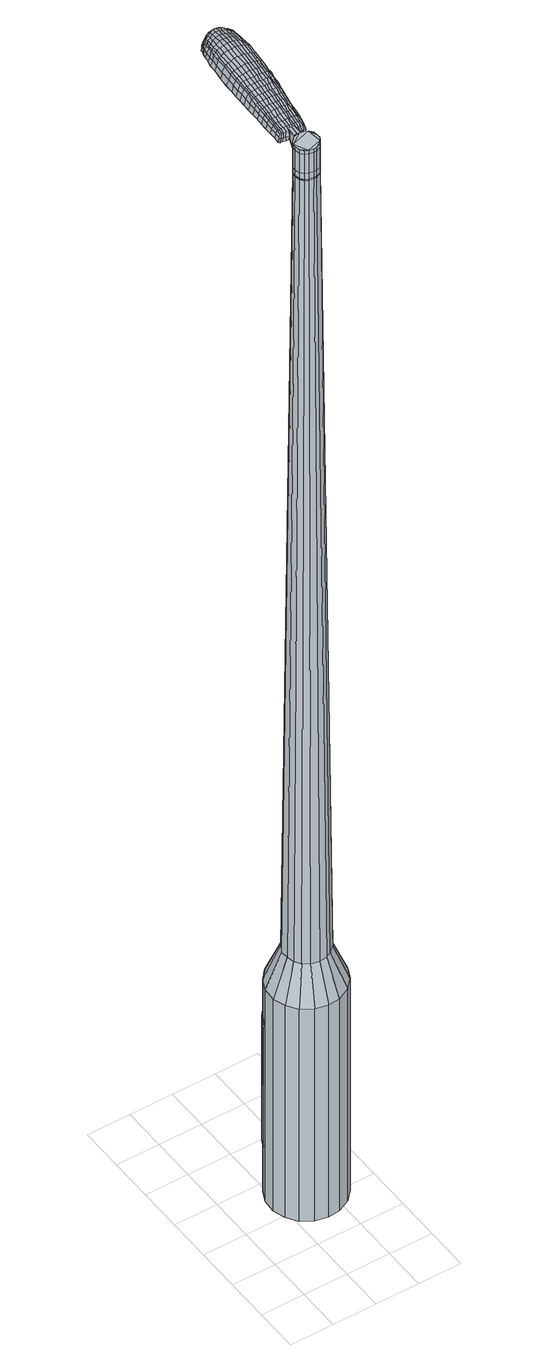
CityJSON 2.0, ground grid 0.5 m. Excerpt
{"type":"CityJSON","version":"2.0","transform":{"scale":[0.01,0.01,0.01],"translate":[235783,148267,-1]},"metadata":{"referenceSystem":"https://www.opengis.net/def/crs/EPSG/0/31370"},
"CityObjects":{
"object1":{"type":"GenericCityObject","attributes":{"cluster":170,"mean_distance_to_centroid":0.0995,"new_centroid_x":235783.84,"new_centroid_y":148268.15,"mean_distance_to_camera":7.61,"H1":16.28,"H2":16.52,"Z_final":110.72,"cluster2":-1,"proj_x":235789.2,"proj_y":148267.86,"id_line":23143,"bearing_l":176.3,"distance":5.37,"orientation":"right","G_obj":86.3},"geometry":[{"type":"MultiSurface","lod":"2","boundaries":[[[0,1,2,3]],[[1,4,5,2]],[[4,6,7,5]],[[6,8,9,7]],[[8,10,11,9]],[[10,12,13,11]],[[12,14,15,13]],[[14,16,17,15]],[[16,18,19,17]],[[18,20,21,19]],[[20,22,23,21]],[[22,24,25,23]],[[24,26,27,25]],[[26,28,29,27]],[[28,30,31,29]],[[30,32,33,31]],[[32,34,35,33]],[[34,0,3,35]],[[36,37,38,39]],[[38,40,41,42]],[[41,43,42]],[[42,44,45,46]],[[45,47,46]],[[46,48,49,50]],[[49,51,50]],[[42,46,50,38]],[[50,52,39,38]],[[53,36,39]],[[2,5,7,35]],[[7,9,11,15]],[[11,13,15]],[[15,17,19,23]],[[19,21,23]],[[23,25,27,31]],[[27,29,31]],[[15,23,31,7]],[[31,33,35,7]],[[3,2,35]],[[1,0,54,55]],[[0,34,56,54]],[[34,32,57,56]],[[32,30,58,57]],[[30,28,59,58]],[[28,26,60,59]],[[26,24,61,60]],[[24,22,62,61]],[[22,20,63,62]],[[20,18,64,63]],[[18,16,65,64]],[[16,14,66,65]],[[14,12,67,66]],[[12,10,68,67]],[[10,8,69,68]],[[8,6,70,69]],[[6,4,71,70]],[[4,1,55,71]],[[55,54,72,73]],[[54,56,74,72]],[[56,57,75,74]],[[57,58,76,75]],[[58,59,77,76]],[[59,60,78,77]],[[60,61,79,78]],[[61,62,80,79]],[[62,63,81,80]],[[63,64,82,81]],[[64,65,83,82]],[[65,66,84,83]],[[66,67,85,84]],[[67,68,86,85]],[[68,69,87,86]],[[69,70,88,87]],[[70,71,89,88]],[[71,55,73,89]],[[72,90,91,73]],[[92,93,90,72]],[[94,95,93,92]],[[96,97,95,94]],[[98,99,97,96]],[[100,101,99,98]],[[102,103,101,100]],[[104,105,103,102]],[[81,106,105,104]],[[82,107,106,81]],[[108,109,107,82]],[[110,111,109,108]],[[112,113,111,110]],[[114,115,113,112]],[[116,117,115,114]],[[118,119,117,116]],[[120,121,119,118]],[[73,91,121,120]],[[122,123,124,125]],[[126,122,125,127]],[[128,126,127,129]],[[130,128,129,131]],[[132,130,131,133]],[[134,132,133,135]],[[136,134,135,137]],[[138,136,137,139]],[[140,138,139,141]],[[142,140,141,143]],[[144,142,143,145]],[[146,144,145,147]],[[148,146,147,149]],[[150,148,149,151]],[[152,150,151,153]],[[154,152,153,155]],[[74,92,72]],[[74,75,94,92]],[[75,76,96,94]],[[76,77,98,96]],[[77,78,100,98]],[[78,79,102,100]],[[79,80,104,102]],[[80,81,104]],[[83,108,82]],[[83,84,110,108]],[[84,85,112,110]],[[85,86,114,112]],[[86,87,116,114]],[[87,88,118,116]],[[88,89,120,118]],[[89,73,120]],[[156,121,91]],[[156,157,119,121]],[[157,158,117,119]],[[158,159,115,117]],[[159,160,113,115]],[[160,161,111,113]],[[161,162,109,111]],[[162,107,109]],[[163,105,106]],[[163,164,103,105]],[[164,165,101,103]],[[165,166,99,101]],[[166,167,97,99]],[[167,168,95,97]],[[168,169,93,95]],[[169,90,93]],[[39,52,154,170]],[[91,90,171,155]],[[53,39,170,123]],[[90,169,124,171]],[[36,53,123,122]],[[169,168,125,124]],[[37,36,122,126]],[[168,167,127,125]],[[38,37,126,128]],[[167,166,129,127]],[[40,38,128,130]],[[166,165,131,129]],[[41,40,130,132]],[[165,164,133,131]],[[43,41,132,134]],[[164,163,135,133]],[[42,43,134,136]],[[163,106,137,135]],[[44,42,136,138]],[[106,107,139,137]],[[45,44,138,140]],[[107,162,141,139]],[[47,45,140,142]],[[162,161,143,141]],[[46,47,142,144]],[[161,160,145,143]],[[48,46,144,146]],[[160,159,147,145]],[[49,48,146,148]],[[159,158,149,147]],[[51,49,148,150]],[[158,157,151,149]],[[50,51,150,152]],[[157,156,153,151]],[[52,50,152,154]],[[156,91,155,153]],[[154,155,172,173]],[[155,171,174,172]],[[171,124,175,174]],[[124,123,176,175]],[[123,170,177,176]],[[170,154,173,177]],[[178,179,180,181]],[[182,178,181,183]],[[178,182,184,185]],[[179,178,185,186]],[[187,188,189,190]],[[191,187,190,192]],[[187,191,193,194]],[[188,187,194,195]],[[196,197,198,199]],[[200,196,199,201]],[[196,200,202,203]],[[197,196,203,204]],[[205,206,207,208]],[[209,205,208,210]],[[205,209,211,212]],[[206,205,212,213]],[[214,215,216,217]],[[218,214,217,219]],[[214,218,220,221]],[[215,214,221,222]],[[223,224,225,226]],[[227,223,226,228]],[[223,227,229,230]],[[224,223,230,231]],[[232,233,234,235]],[[224,232,235,225]],[[232,224,231,236]],[[233,232,236,237]],[[238,239,240,241]],[[233,238,241,234]],[[238,233,237,242]],[[239,238,242,243]],[[244,182,183,245]],[[239,244,245,240]],[[244,239,243,246]],[[182,244,246,184]],[[247,248,249,250]],[[251,247,250,252]],[[247,251,253,254]],[[248,247,254,255]],[[256,257,258,259]],[[248,256,259,249]],[[256,248,255,260]],[[257,256,260,261]],[[262,263,264,265]],[[257,262,265,258]],[[262,257,261,266]],[[263,262,266,267]],[[268,269,270,271]],[[263,268,271,264]],[[268,263,267,272]],[[269,268,272,273]],[[274,179,186,275]],[[269,274,275,270]],[[274,269,273,276]],[[179,274,276,180]],[[277,278,279,280]],[[281,277,280,282]],[[277,281,283,284]],[[278,277,284,285]],[[286,287,288,289]],[[278,286,289,279]],[[286,278,285,290]],[[287,286,290,291]],[[292,293,294,295]],[[287,292,295,288]],[[292,287,291,296]],[[293,292,296,297]],[[298,191,192,299]],[[293,298,299,294]],[[298,293,297,300]],[[191,298,300,193]],[[301,302,303,304]],[[305,301,304,306]],[[301,305,307,308]],[[302,301,308,309]],[[310,311,312,313]],[[302,310,313,303]],[[310,302,309,314]],[[311,310,314,315]],[[316,317,318,319]],[[311,316,319,312]],[[316,311,315,320]],[[317,316,320,321]],[[322,323,324,325]],[[317,322,325,318]],[[322,317,321,326]],[[323,322,326,327]],[[328,188,195,329]],[[323,328,329,324]],[[328,323,327,330]],[[188,328,330,189]],[[331,217,216,332]],[[333,331,332,334]],[[331,333,335,336]],[[217,331,336,219]],[[337,333,334,338]],[[339,337,338,340]],[[337,339,341,342]],[[333,337,342,335]],[[343,339,340,344]],[[345,343,344,346]],[[343,345,347,348]],[[339,343,348,341]],[[349,345,346,350]],[[351,349,350,352]],[[349,351,353,354]],[[345,349,354,347]],[[355,351,352,356]],[[206,355,356,207]],[[355,206,213,357]],[[351,355,357,353]],[[358,359,204,203]],[[360,358,203,202]],[[358,360,361,362]],[[359,358,362,363]],[[364,365,363,362]],[[366,364,362,361]],[[364,366,367,368]],[[365,364,368,369]],[[370,371,369,368]],[[372,370,368,367]],[[370,372,373,374]],[[371,370,374,375]],[[376,377,375,374]],[[378,376,374,373]],[[376,378,211,209]],[[377,376,209,210]],[[379,380,381,382]],[[281,379,382,283]],[[379,281,282,383]],[[380,379,383,384]],[[385,200,201,386]],[[380,385,386,381]],[[385,380,384,387]],[[200,385,387,202]],[[388,389,390,391]],[[227,388,391,229]],[[388,227,228,392]],[[389,388,392,393]],[[394,395,396,397]],[[389,394,397,390]],[[394,389,393,398]],[[395,394,398,399]],[[400,197,204,401]],[[395,400,401,396]],[[400,395,399,402]],[[197,400,402,198]],[[403,404,405,406]],[[185,403,406,186]],[[403,185,184,407]],[[404,403,407,408]],[[409,410,411,412]],[[404,409,412,405]],[[409,404,408,413]],[[410,409,413,414]],[[415,208,207,416]],[[410,415,416,411]],[[415,410,414,417]],[[208,415,417,210]],[[418,419,420,421]],[[190,418,421,192]],[[418,190,189,422]],[[419,418,422,423]],[[424,212,211,425]],[[419,424,425,420]],[[424,419,423,426]],[[212,424,426,213]],[[427,428,429,430]],[[305,427,430,307]],[[427,305,306,431]],[[428,427,431,432]],[[433,218,219,434]],[[428,433,434,429]],[[433,428,432,435]],[[218,433,435,220]],[[436,437,438,439]],[[251,436,439,253]],[[436,251,252,440]],[[437,436,440,441]],[[442,443,444,445]],[[437,442,445,438]],[[442,437,441,446]],[[443,442,446,447]],[[448,215,222,449]],[[443,448,449,444]],[[448,443,447,450]],[[215,448,450,216]],[[451,452,441,440]],[[250,451,440,252]],[[451,250,249,453]],[[452,451,453,454]],[[455,456,447,446]],[[452,455,446,441]],[[455,452,454,457]],[[456,455,457,458]],[[459,332,216,450]],[[456,459,450,447]],[[459,456,458,460]],[[332,459,460,334]],[[461,462,463,464]],[[308,461,464,309]],[[461,308,307,430]],[[462,461,430,429]],[[465,336,335,466]],[[462,465,466,463]],[[465,462,429,434]],[[336,465,434,219]],[[467,468,454,453]],[[259,467,453,249]],[[467,259,258,469]],[[468,467,469,470]],[[471,472,458,457]],[[468,471,457,454]],[[471,468,470,473]],[[472,471,473,474]],[[475,338,334,460]],[[472,475,460,458]],[[475,472,474,476]],[[338,475,476,340]],[[477,478,479,480]],[[314,477,480,315]],[[477,314,309,464]],[[478,477,464,463]],[[481,342,341,482]],[[478,481,482,479]],[[481,478,463,466]],[[342,481,466,335]],[[483,484,470,469]],[[265,483,469,258]],[[483,265,264,485]],[[484,483,485,486]],[[487,488,474,473]],[[484,487,473,470]],[[487,484,486,489]],[[488,487,489,490]],[[491,344,340,476]],[[488,491,476,474]],[[491,488,490,492]],[[344,491,492,346]],[[493,494,495,496]],[[320,493,496,321]],[[493,320,315,480]],[[494,493,480,479]],[[497,348,347,498]],[[494,497,498,495]],[[497,494,479,482]],[[348,497,482,341]],[[499,500,486,485]],[[271,499,485,264]],[[499,271,270,501]],[[500,499,501,502]],[[503,504,490,489]],[[500,503,489,486]],[[503,500,502,505]],[[504,503,505,506]],[[507,350,346,492]],[[504,507,492,490]],[[507,504,506,508]],[[350,507,508,352]],[[509,510,511,512]],[[326,509,512,327]],[[509,326,321,496]],[[510,509,496,495]],[[513,354,353,514]],[[510,513,514,511]],[[513,510,495,498]],[[354,513,498,347]],[[515,516,502,501]],[[275,515,501,270]],[[515,275,186,406]],[[516,515,406,405]],[[517,518,506,505]],[[516,517,505,502]],[[517,516,405,412]],[[518,517,412,411]],[[519,356,352,508]],[[518,519,508,506]],[[519,518,411,416]],[[356,519,416,207]],[[520,521,423,422]],[[330,520,422,189]],[[520,330,327,512]],[[521,520,512,511]],[[522,357,213,426]],[[521,522,426,423]],[[522,521,511,514]],[[357,522,514,353]],[[523,524,384,383]],[[280,523,383,282]],[[523,280,279,525]],[[524,523,525,526]],[[527,360,202,387]],[[524,527,387,384]],[[527,524,526,528]],[[360,527,528,361]],[[529,530,531,532]],[[230,529,532,231]],[[529,230,229,391]],[[530,529,391,390]],[[533,534,535,536]],[[530,533,536,531]],[[533,530,390,397]],[[534,533,397,396]],[[537,359,363,538]],[[534,537,538,535]],[[537,534,396,401]],[[359,537,401,204]],[[539,540,526,525]],[[289,539,525,279]],[[539,289,288,541]],[[540,539,541,542]],[[543,366,361,528]],[[540,543,528,526]],[[543,540,542,544]],[[366,543,544,367]],[[545,546,547,548]],[[236,545,548,237]],[[545,236,231,532]],[[546,545,532,531]],[[549,550,551,552]],[[546,549,552,547]],[[549,546,531,536]],[[550,549,536,535]],[[553,365,369,554]],[[550,553,554,551]],[[553,550,535,538]],[[365,553,538,363]],[[555,556,542,541]],[[295,555,541,288]],[[555,295,294,557]],[[556,555,557,558]],[[559,372,367,544]],[[556,559,544,542]],[[559,556,558,560]],[[372,559,560,373]],[[561,562,563,564]],[[242,561,564,243]],[[561,242,237,548]],[[562,561,548,547]],[[565,566,567,568]],[[562,565,568,563]],[[565,562,547,552]],[[566,565,552,551]],[[569,371,375,570]],[[566,569,570,567]],[[569,566,551,554]],[[371,569,554,369]],[[571,572,558,557]],[[299,571,557,294]],[[571,299,192,421]],[[572,571,421,420]],[[573,378,373,560]],[[572,573,560,558]],[[573,572,420,425]],[[378,573,425,211]],[[574,575,408,407]],[[246,574,407,184]],[[574,246,243,564]],[[575,574,564,563]],[[576,577,414,413]],[[575,576,413,408]],[[576,575,563,568]],[[577,576,568,567]],[[578,377,210,417]],[[577,578,417,414]],[[578,577,567,570]],[[377,578,570,375]],[[579,580,581,582]],[[582,581,583,584]],[[585,583,581,586]],[[586,581,580,587]],[[588,589,590,591]],[[591,590,592,593]],[[594,592,590,595]],[[595,590,589,596]],[[597,598,599,600]],[[600,599,601,602]],[[603,601,599,604]],[[604,599,598,605]],[[606,607,608,609]],[[609,608,610,611]],[[612,610,608,613]],[[613,608,607,614]],[[615,616,617,618]],[[618,617,619,620]],[[621,619,617,622]],[[622,617,616,623]],[[624,625,626,627]],[[627,626,628,629]],[[630,628,626,631]],[[631,626,625,632]],[[633,634,635,636]],[[636,635,625,624]],[[632,625,635,637]],[[637,635,634,638]],[[639,640,641,642]],[[642,641,634,633]],[[638,634,641,643]],[[643,641,640,644]],[[584,583,645,646]],[[646,645,640,639]],[[644,640,645,647]],[[647,645,583,585]],[[648,649,650,651]],[[651,650,652,653]],[[654,652,650,655]],[[655,650,649,656]],[[657,658,659,660]],[[660,659,649,648]],[[656,649,659,661]],[[661,659,658,662]],[[663,664,665,666]],[[666,665,658,657]],[[662,658,665,667]],[[667,665,664,668]],[[669,670,671,672]],[[672,671,664,663]],[[668,664,671,673]],[[673,671,670,674]],[[587,580,675,676]],[[676,675,670,669]],[[674,670,675,677]],[[677,675,580,579]],[[678,679,680,681]],[[681,680,682,683]],[[684,682,680,685]],[[685,680,679,686]],[[687,688,689,690]],[[690,689,679,678]],[[686,679,689,691]],[[691,689,688,692]],[[693,694,695,696]],[[696,695,688,687]],[[692,688,695,697]],[[697,695,694,698]],[[593,592,699,700]],[[700,699,694,693]],[[698,694,699,701]],[[701,699,592,594]],[[702,703,704,705]],[[705,704,706,707]],[[708,706,704,709]],[[709,704,703,710]],[[711,712,713,714]],[[714,713,703,702]],[[710,703,713,715]],[[715,713,712,716]],[[717,718,719,720]],[[720,719,712,711]],[[716,712,719,721]],[[721,719,718,722]],[[723,724,725,726]],[[726,725,718,717]],[[722,718,725,727]],[[727,725,724,728]],[[596,589,729,730]],[[730,729,724,723]],[[728,724,729,731]],[[731,729,589,588]],[[615,618,732,733]],[[733,732,734,735]],[[736,734,732,737]],[[737,732,618,620]],[[735,734,738,739]],[[739,738,740,741]],[[742,740,738,743]],[[743,738,734,736]],[[741,740,744,745]],[[745,744,746,747]],[[748,746,744,749]],[[749,744,740,742]],[[747,746,750,751]],[[751,750,752,753]],[[754,752,750,755]],[[755,750,746,748]],[[753,752,756,757]],[[757,756,607,606]],[[614,607,756,758]],[[758,756,752,754]],[[605,759,760,604]],[[604,760,761,603]],[[762,761,760,763]],[[763,760,759,764]],[[764,765,766,763]],[[763,766,767,762]],[[768,767,766,769]],[[769,766,765,770]],[[770,771,772,769]],[[769,772,773,768]],[[774,773,772,775]],[[775,772,771,776]],[[776,777,778,775]],[[775,778,779,774]],[[612,779,778,610]],[[610,778,777,611]],[[780,781,782,783]],[[783,782,682,684]],[[683,682,782,784]],[[784,782,781,785]],[[602,601,786,787]],[[787,786,781,780]],[[785,781,786,788]],[[788,786,601,603]],[[789,790,791,792]],[[792,791,628,630]],[[629,628,791,793]],[[793,791,790,794]],[[795,796,797,798]],[[798,797,790,789]],[[794,790,797,799]],[[799,797,796,800]],[[605,598,801,802]],[[802,801,796,795]],[[800,796,801,803]],[[803,801,598,597]],[[804,805,806,807]],[[807,806,586,587]],[[585,586,806,808]],[[808,806,805,809]],[[810,811,812,813]],[[813,812,805,804]],[[809,805,812,814]],[[814,812,811,815]],[[606,609,816,817]],[[817,816,811,810]],[[815,811,816,818]],[[818,816,609,611]],[[819,820,821,822]],[[822,821,591,593]],[[588,591,821,823]],[[823,821,820,824]],[[612,613,825,826]],[[826,825,820,819]],[[824,820,825,827]],[[827,825,613,614]],[[828,829,830,831]],[[831,830,706,708]],[[707,706,830,832]],[[832,830,829,833]],[[620,619,834,835]],[[835,834,829,828]],[[833,829,834,836]],[[836,834,619,621]],[[837,838,839,840]],[[840,839,652,654]],[[653,652,839,841]],[[839,838,841]],[[842,843,844,845]],[[845,844,838,837]],[[841,838,844,846]],[[846,844,843,847]],[[623,616,848,849]],[[849,848,843,842]],[[847,843,848,850]],[[850,848,616,615]],[[851,852,841]],[[841,852,651,653]],[[648,651,852,853]],[[852,851,853]],[[847,854,855,846]],[[846,855,851,841]],[[853,851,855,856]],[[856,855,854,857]],[[615,733,858,850]],[[850,858,854,847]],[[857,854,858,859]],[[859,858,733,735]],[[860,861,862,863]],[[863,862,709,710]],[[708,709,862,831]],[[831,862,861,828]],[[736,737,864,865]],[[865,864,861,860]],[[828,861,864,835]],[[835,864,737,620]],[[866,867,853]],[[853,867,660,648]],[[657,660,867,868]],[[868,867,866,869]],[[857,870,871,856]],[[856,871,866,853]],[[869,866,871,872]],[[872,871,870,873]],[[735,739,874,859]],[[859,874,870,857]],[[873,870,874,875]],[[875,874,739,741]],[[876,877,878,879]],[[879,878,715,716]],[[710,715,878,863]],[[863,878,877,860]],[[742,743,880,881]],[[881,880,877,876]],[[860,877,880,865]],[[865,880,743,736]],[[869,882,883,868]],[[868,883,666,657]],[[663,666,883,884]],[[884,883,882,885]],[[873,886,887,872]],[[872,887,882,869]],[[885,882,887,888]],[[888,887,886,889]],[[741,745,890,875]],[[875,890,886,873]],[[889,886,890,891]],[[891,890,745,747]],[[892,893,894,895]],[[895,894,721,722]],[[716,721,894,879]],[[879,894,893,876]],[[748,749,896,897]],[[897,896,893,892]],[[876,893,896,881]],[[881,896,749,742]],[[885,898,899,884]],[[884,899,672,663]],[[669,672,899,900]],[[900,899,898,901]],[[889,902,903,888]],[[888,903,898,885]],[[901,898,903,904]],[[904,903,902,905]],[[747,751,906,891]],[[891,906,902,889]],[[905,902,906,907]],[[907,906,751,753]],[[908,909,910,911]],[[911,910,727,728]],[[722,727,910,895]],[[895,910,909,892]],[[754,755,912,913]],[[913,912,909,908]],[[892,909,912,897]],[[897,912,755,748]],[[901,914,915,900]],[[900,915,676,669]],[[587,676,915,807]],[[807,915,914,804]],[[905,916,917,904]],[[904,917,914,901]],[[804,914,917,813]],[[813,917,916,810]],[[753,757,918,907]],[[907,918,916,905]],[[810,916,918,817]],[[817,918,757,606]],[[824,919,920,823]],[[823,920,731,588]],[[728,731,920,911]],[[911,920,919,908]],[[614,758,921,827]],[[827,921,919,824]],[[908,919,921,913]],[[913,921,758,754]],[[785,922,923,784]],[[784,923,681,683]],[[678,681,923,924]],[[924,923,922,925]],[[603,761,926,788]],[[788,926,922,785]],[[925,922,926,927]],[[927,926,761,762]],[[928,929,930,931]],[[931,930,631,632]],[[630,631,930,792]],[[792,930,929,789]],[[932,933,934,935]],[[935,934,929,928]],[[789,929,934,798]],[[798,934,933,795]],[[764,759,936,937]],[[937,936,933,932]],[[795,933,936,802]],[[802,936,759,605]],[[925,938,939,924]],[[924,939,690,678]],[[687,690,939,940]],[[940,939,938,941]],[[762,767,942,927]],[[927,942,938,925]],[[941,938,942,943]],[[943,942,767,768]],[[944,945,946,947]],[[947,946,637,638]],[[632,637,946,931]],[[931,946,945,928]],[[948,949,950,951]],[[951,950,945,944]],[[928,945,950,935]],[[935,950,949,932]],[[770,765,952,953]],[[953,952,949,948]],[[932,949,952,937]],[[937,952,765,764]],[[941,954,955,940]],[[940,955,696,687]],[[693,696,955,956]],[[956,955,954,957]],[[768,773,958,943]],[[943,958,954,941]],[[957,954,958,959]],[[959,958,773,774]],[[960,961,962,963]],[[963,962,643,644]],[[638,643,962,947]],[[947,962,961,944]],[[964,965,966,967]],[[967,966,961,960]],[[944,961,966,951]],[[951,966,965,948]],[[776,771,968,969]],[[969,968,965,964]],[[948,965,968,953]],[[953,968,771,770]],[[957,970,971,956]],[[956,971,700,693]],[[593,700,971,822]],[[822,971,970,819]],[[774,779,972,959]],[[959,972,970,957]],[[819,970,972,826]],[[826,972,779,612]],[[809,973,974,808]],[[808,974,647,585]],[[644,647,974,963]],[[963,974,973,960]],[[815,975,976,814]],[[814,976,973,809]],[[960,973,976,967]],[[967,976,975,964]],[[611,777,977,818]],[[818,977,975,815]],[[964,975,977,969]],[[969,977,777,776]],[[579,582,181,180]],[[582,584,183,181]],[[594,595,194,193]],[[595,596,195,194]],[[597,600,199,198]],[[600,602,201,199]],[[621,622,221,220]],[[622,623,222,221]],[[624,627,226,225]],[[627,629,228,226]],[[633,636,235,234]],[[636,624,225,235]],[[639,642,241,240]],[[642,633,234,241]],[[584,646,245,183]],[[646,639,240,245]],[[654,655,254,253]],[[655,656,255,254]],[[656,661,260,255]],[[661,662,261,260]],[[662,667,266,261]],[[667,668,267,266]],[[668,673,272,267]],[[673,674,273,272]],[[674,677,276,273]],[[677,579,180,276]],[[684,685,284,283]],[[685,686,285,284]],[[686,691,290,285]],[[691,692,291,290]],[[692,697,296,291]],[[697,698,297,296]],[[698,701,300,297]],[[701,594,193,300]],[[702,705,304,303]],[[705,707,306,304]],[[711,714,313,312]],[[714,702,303,313]],[[717,720,319,318]],[[720,711,312,319]],[[723,726,325,324]],[[726,717,318,325]],[[596,730,329,195]],[[730,723,324,329]],[[780,783,382,381]],[[783,684,283,382]],[[602,787,386,201]],[[787,780,381,386]],[[629,793,392,228]],[[793,794,393,392]],[[794,799,398,393]],[[799,800,399,398]],[[800,803,402,399]],[[803,597,198,402]],[[707,832,431,306]],[[832,833,432,431]],[[833,836,435,432]],[[836,621,220,435]],[[837,840,439,438]],[[840,654,253,439]],[[842,845,445,444]],[[845,837,438,445]],[[623,849,449,222]],[[849,842,444,449]],[[978,979,980,981]],[[982,983,981,980]],[[984,985,986,987]],[[988,989,990,991]],[[979,992,993,980]],[[994,982,980,993]],[[995,984,987,996]],[[997,998,989,988]],[[992,999,1000,993]],[[1000,1001,994,993]],[[1002,995,996,1003]],[[1004,998,997,1005]],[[999,1006,1007,1000]],[[1007,1008,1001,1000]],[[1009,1002,1003,1010]],[[1011,1004,1005,1012]],[[1013,1014,1015,1016]],[[1017,1018,1014,1013]],[[1017,1019,1020,1018]],[[1019,1021,1022,1020]],[[1023,1024,1025,1026]],[[1027,1028,1024,1023]],[[1029,1030,1028,1027]],[[1031,1032,1030,1029]],[[1026,1015,1014,1023]],[[1023,1014,1018,1027]],[[1018,1020,1029,1027]],[[1020,1022,1031,1029]],[[987,986,983,982]],[[996,987,982,994]],[[1001,1003,996,994]],[[1008,1010,1003,1001]],[[988,991,985,984]],[[997,988,984,995]],[[1005,997,995,1002]],[[1012,1005,1002,1009]],[[989,1013,1016,990]],[[998,1017,1013,989]],[[1019,1017,998,1004]],[[1021,1019,1004,1011]],[[1033,1034,1035,1036]],[[1035,1037,1038,1039]],[[1035,1039,1040,1041]],[[1035,1041,1036]],[[1042,1033,1036,1043]],[[1044,1043,1036,1045]],[[1046,1045,1036]],[[1047,1035,1034,1048]],[[1049,1047,1048,1050]],[[1051,1049,1050,1052]],[[1053,1051,1052,1054]],[[1055,1053,1054,1056]],[[1056,1057,1058,1059]],[[1056,1059,1060,1061]],[[1056,1061,1062,1063]],[[1062,1064,1065,1066]],[[1062,1066,1067,1068]],[[1062,1068,1063]],[[1056,1063,1055]],[[1069,1070,1034,1033]],[[1071,1072,1037,1035]],[[1073,1074,1046,1036]],[[1070,1075,1048,1034]],[[1076,1071,1035,1047]],[[1075,1077,1050,1048]],[[1078,1076,1047,1049]],[[1077,1079,1052,1050]],[[1080,1078,1049,1051]],[[1079,1081,1054,1052]],[[1082,1080,1051,1053]],[[1081,1083,1056,1054]],[[1084,1082,1053,1055]],[[1083,1085,1057,1056]],[[1086,1087,1064,1062]],[[1088,1084,1055,1063]],[[1058,1057,1085,1089]],[[1059,1058,1089,1090]],[[1060,1059,1090,1091]],[[1061,1060,1091,1092]],[[1062,1061,1092,1086]],[[1093,1069,1033,1042]],[[1094,1093,1042,1043]],[[1095,1094,1043,1044]],[[1096,1095,1044,1045]],[[1074,1096,1045,1046]],[[1038,1037,1072,1097]],[[1065,1064,1087,1098]],[[1039,1038,1097,1099]],[[1040,1039,1099,1100]],[[1041,1040,1100,1101]],[[1036,1041,1101,1073]],[[1066,1065,1098,1102]],[[1067,1066,1102,1103]],[[1068,1067,1103,1104]],[[1063,1068,1104,1088]]]}]}
},
"vertices":[
[85,159,384],[100,156,384],[100,156,96],[85,159,96],[112,148,384],[112,148,96],[120,136,384],[120,136,96],[125,122,384],[125,122,96],[124,107,384],[124,107,96],[118,94,384],[118,94,96],[108,83,384],[108,83,96],[94,76,384],[94,76,96],[80,75,384],[80,75,96],[66,78,384],[66,78,96],[53,86,384],[53,86,96],[45,98,384],[45,98,96],[40,112,384],[40,112,96],[41,127,384],[41,127,96],[47,140,384],[47,140,96],[57,151,384],[57,151,96],[71,158,384],[71,158,96],[75,128,1524],[71,124,1524],[69,120,1524],[83,130,1524],[69,116,1524],[70,111,1524],[77,105,1524],[73,107,1524],[82,104,1524],[86,104,1524],[94,110,1524],[91,106,1524],[96,114,1524],[96,118,1524],[92,127,1524],[95,123,1524],[88,129,1524],[79,130,1524],[84,142,429],[93,140,429],[75,141,429],[68,137,429],[62,131,429],[58,123,429],[58,114,429],[60,106,429],[65,99,429],[72,94,429],[81,92,429],[90,93,429],[97,97,429],[104,103,429],[107,111,429],[108,120,429],[105,128,429],[100,135,429],[83,130,1483],[88,129,1483],[79,130,1483],[75,128,1483],[71,124,1483],[69,120,1483],[69,116,1483],[70,111,1483],[73,107,1483],[77,105,1483],[82,104,1483],[86,104,1483],[91,106,1483],[94,110,1483],[96,114,1483],[96,118,1483],[95,123,1483],[92,127,1483],[83,130,1485],[88,129,1485],[79,129,1483],[79,129,1485],[75,127,1483],[75,127,1485],[72,124,1483],[72,124,1485],[70,120,1483],[70,120,1485],[70,116,1483],[70,116,1485],[71,111,1483],[71,111,1485],[74,108,1483],[74,108,1485],[77,105,1485],[82,104,1485],[86,105,1483],[86,105,1485],[90,107,1483],[90,107,1485],[93,110,1483],[93,110,1485],[95,114,1483],[95,114,1485],[95,118,1483],[95,118,1485],[94,123,1483],[94,123,1485],[91,126,1483],[91,126,1485],[75,128,1519],[79,130,1519],[79,130,1493],[75,128,1493],[71,124,1519],[71,124,1493],[69,120,1519],[69,120,1493],[69,116,1519],[69,116,1493],[70,111,1519],[70,111,1493],[73,107,1519],[73,107,1493],[77,105,1519],[77,105,1493],[82,104,1519],[82,104,1493],[86,104,1519],[86,104,1493],[91,106,1519],[91,106,1493],[94,110,1519],[94,110,1493],[96,114,1519],[96,114,1493],[96,118,1519],[96,118,1493],[95,123,1519],[95,123,1493],[92,127,1519],[92,127,1493],[88,129,1519],[88,129,1493],[92,127,1485],[95,123,1485],[96,118,1485],[96,114,1485],[94,110,1485],[91,106,1485],[86,104,1485],[73,107,1485],[70,111,1485],[69,116,1485],[69,120,1485],[71,124,1485],[75,128,1485],[79,130,1485],[83,130,1519],[83,130,1493],[88,149,1513],[88,149,1518],[85,149,1513],[81,149,1513],[81,149,1518],[85,149,1518],[109,222,1519],[108,215,1518],[110,216,1509],[111,223,1510],[110,230,1519],[111,231,1510],[108,229,1526],[107,221,1525],[107,214,1525],[70,224,1519],[70,217,1518],[72,216,1525],[72,223,1525],[71,233,1519],[72,232,1526],[69,235,1510],[69,226,1510],[69,219,1509],[93,297,1519],[96,296,1519],[96,297,1513],[93,297,1513],[89,296,1519],[89,297,1513],[89,294,1524],[93,295,1524],[96,295,1524],[88,223,1530],[88,215,1529],[91,215,1529],[91,222,1530],[89,232,1531],[92,232,1531],[85,232,1530],[84,223,1530],[84,215,1529],[83,142,1512],[86,142,1512],[86,143,1517],[83,143,1517],[80,142,1512],[80,143,1517],[80,143,1506],[83,143,1506],[86,143,1506],[111,281,1519],[112,278,1519],[113,278,1512],[113,282,1512],[111,283,1518],[112,284,1512],[110,283,1522],[110,281,1523],[110,277,1524],[112,273,1519],[112,267,1519],[113,268,1512],[113,274,1512],[110,272,1524],[110,267,1525],[112,261,1519],[111,253,1519],[113,255,1511],[113,262,1511],[110,261,1526],[110,253,1526],[111,242,1519],[112,243,1510],[109,241,1526],[100,148,1513],[101,156,1513],[100,155,1518],[99,148,1517],[99,143,1512],[98,144,1516],[100,144,1506],[101,149,1507],[102,157,1507],[102,163,1514],[103,171,1515],[101,170,1520],[101,163,1519],[103,164,1507],[104,172,1507],[104,178,1515],[105,186,1516],[103,185,1522],[102,178,1521],[105,179,1508],[106,187,1508],[106,193,1517],[106,200,1517],[105,199,1524],[104,192,1523],[107,194,1508],[108,201,1509],[107,208,1518],[106,207,1524],[109,209,1509],[76,284,1519],[75,281,1519],[76,280,1524],[77,284,1523],[77,286,1518],[77,286,1522],[75,287,1512],[75,285,1512],[74,282,1512],[74,276,1519],[73,270,1519],[75,270,1525],[76,275,1524],[73,277,1512],[72,271,1512],[73,264,1519],[72,256,1519],[73,256,1526],[74,264,1526],[71,266,1511],[71,258,1511],[71,245,1519],[73,244,1526],[70,246,1510],[70,151,1513],[70,158,1513],[69,159,1507],[69,152,1507],[70,145,1512],[69,146,1506],[71,146,1516],[71,150,1517],[71,157,1518],[70,166,1514],[70,173,1515],[69,174,1507],[69,167,1507],[71,165,1519],[71,172,1520],[70,181,1515],[70,188,1516],[69,189,1508],[69,182,1508],[71,180,1521],[71,187,1522],[70,195,1517],[70,203,1517],[69,204,1509],[69,197,1508],[71,194,1523],[72,202,1524],[70,210,1518],[69,212,1509],[72,209,1524],[84,149,1519],[86,148,1519],[84,156,1520],[87,156,1520],[81,156,1520],[81,149,1519],[84,164,1522],[87,163,1522],[85,171,1523],[88,171,1523],[82,171,1523],[81,164,1521],[85,178,1524],[88,178,1524],[86,186,1525],[89,186,1525],[83,186,1525],[82,179,1524],[86,193,1526],[89,193,1526],[87,201,1527],[90,200,1527],[83,201,1527],[83,193,1526],[87,208,1528],[90,208,1528],[84,208,1528],[92,292,1527],[96,292,1527],[88,291,1526],[88,287,1527],[92,287,1528],[96,287,1528],[92,281,1529],[95,281,1529],[88,281,1528],[87,273,1530],[91,274,1530],[95,273,1530],[91,266,1531],[94,266,1531],[87,266,1530],[86,257,1531],[90,257,1531],[94,257,1531],[89,245,1531],[93,244,1531],[85,245,1531],[78,288,1518],[80,291,1519],[79,292,1513],[77,289,1513],[78,287,1523],[80,289,1523],[84,293,1519],[84,294,1513],[84,292,1524],[110,286,1518],[109,288,1518],[108,287,1523],[109,284,1523],[111,286,1513],[110,289,1513],[106,291,1519],[103,293,1519],[103,292,1524],[106,289,1523],[107,292,1513],[104,294,1513],[100,295,1519],[100,294,1524],[100,296,1513],[106,221,1528],[104,221,1528],[103,214,1528],[105,214,1527],[107,229,1528],[105,230,1529],[101,221,1529],[98,222,1530],[97,214,1529],[100,214,1528],[102,230,1529],[99,231,1530],[95,222,1530],[94,215,1529],[95,231,1531],[73,223,1528],[76,223,1529],[76,232,1529],[74,232,1528],[73,216,1527],[76,216,1528],[80,223,1529],[80,232,1530],[80,216,1528],[71,143,1512],[73,143,1512],[74,144,1517],[72,144,1517],[70,144,1506],[72,144,1506],[76,143,1512],[77,144,1517],[76,143,1506],[98,141,1512],[96,141,1512],[97,142,1506],[99,142,1506],[97,142,1517],[96,142,1517],[94,141,1512],[91,141,1512],[92,142,1506],[94,142,1506],[93,143,1517],[91,143,1517],[88,142,1512],[89,143,1506],[88,143,1517],[98,148,1519],[96,148,1519],[98,155,1520],[97,155,1520],[94,148,1519],[91,148,1519],[94,155,1520],[92,156,1520],[89,148,1519],[89,156,1520],[72,149,1519],[74,149,1519],[74,157,1520],[72,157,1520],[77,149,1519],[77,157,1520],[99,163,1521],[98,163,1521],[100,170,1522],[98,170,1522],[95,163,1521],[92,163,1521],[96,170,1522],[93,170,1523],[90,163,1522],[90,171,1523],[72,164,1521],[74,164,1521],[75,172,1522],[72,172,1522],[78,164,1521],[78,171,1522],[101,177,1523],[99,177,1523],[102,185,1524],[100,185,1524],[97,178,1523],[94,178,1524],[97,185,1525],[94,185,1525],[91,178,1524],[92,185,1525],[73,179,1523],[75,179,1523],[75,187,1524],[73,187,1524],[78,179,1524],[79,186,1525],[103,192,1525],[101,192,1525],[103,199,1526],[101,199,1526],[98,192,1526],[95,193,1526],[99,200,1527],[96,200,1527],[92,193,1526],[93,200,1527],[73,194,1525],[75,194,1525],[75,201,1526],[73,201,1526],[79,194,1526],[79,201,1527],[104,206,1527],[102,207,1527],[100,207,1527],[97,207,1528],[93,207,1528],[73,209,1527],[75,209,1527],[79,208,1528],[78,285,1525],[80,287,1525],[78,281,1526],[80,283,1526],[84,289,1526],[84,285,1527],[109,282,1525],[108,284,1525],[108,280,1526],[109,278,1525],[106,287,1525],[103,289,1526],[103,285,1527],[106,283,1526],[100,291,1526],[99,286,1527],[77,276,1526],[79,277,1527],[76,270,1527],[78,271,1528],[83,279,1528],[82,272,1529],[109,273,1526],[108,275,1527],[108,269,1528],[109,267,1527],[105,277,1527],[102,279,1528],[102,272,1529],[105,270,1528],[99,280,1528],[99,273,1530],[76,264,1528],[78,265,1529],[75,256,1528],[77,256,1529],[82,266,1529],[81,257,1530],[109,261,1528],[107,262,1528],[107,254,1529],[109,253,1528],[105,263,1529],[102,265,1530],[101,256,1530],[104,255,1530],[98,266,1530],[97,257,1531],[74,244,1529],[77,244,1529],[81,244,1530],[108,241,1528],[106,242,1529],[103,243,1530],[100,243,1530],[96,244,1531],[108,216,1509],[106,215,1518],[107,222,1518],[109,223,1509],[108,230,1519],[109,232,1510],[106,230,1525],[105,221,1525],[105,214,1525],[74,216,1525],[72,217,1518],[72,224,1518],[74,223,1525],[73,233,1519],[74,232,1525],[71,234,1510],[71,226,1509],[71,219,1509],[96,295,1513],[96,294,1519],[93,294,1519],[93,295,1513],[89,294,1519],[89,294,1513],[89,292,1524],[93,293,1524],[96,293,1524],[91,215,1528],[88,216,1528],[88,223,1529],[91,223,1529],[89,232,1529],[92,232,1529],[85,232,1529],[85,223,1529],[84,216,1528],[86,145,1516],[86,144,1512],[83,144,1512],[83,145,1516],[80,145,1512],[80,145,1516],[80,145,1506],[83,145,1506],[86,145,1506],[111,278,1512],[110,277,1519],[109,281,1518],[111,281,1512],[109,283,1518],[110,283,1512],[108,282,1522],[108,280,1523],[108,277,1523],[111,268,1512],[110,267,1519],[110,273,1519],[111,274,1512],[108,272,1524],[109,267,1525],[111,255,1511],[109,253,1519],[110,261,1519],[111,262,1511],[108,261,1525],[108,253,1526],[109,242,1519],[110,243,1510],[107,241,1526],[98,156,1518],[99,156,1513],[98,149,1513],[97,148,1517],[97,144,1512],[96,145,1515],[98,145,1506],[99,150,1506],[100,157,1507],[100,171,1520],[101,171,1514],[100,164,1514],[99,163,1519],[101,165,1507],[102,172,1507],[101,185,1522],[103,186,1516],[102,179,1515],[100,178,1521],[103,180,1508],[104,187,1508],[103,200,1523],[105,201,1517],[104,193,1516],[102,193,1522],[105,194,1508],[106,202,1508],[105,208,1517],[104,207,1524],[107,209,1509],[78,280,1523],[77,280,1519],[78,283,1518],[79,283,1523],[78,285,1518],[79,285,1522],[77,286,1512],[76,284,1512],[76,281,1512],[77,269,1525],[75,270,1519],[76,276,1519],[77,275,1524],[75,277,1512],[74,271,1512],[75,255,1526],[74,256,1519],[75,264,1519],[76,263,1525],[73,265,1511],[73,258,1511],[73,245,1519],[75,244,1526],[72,246,1510],[71,159,1507],[72,158,1513],[72,151,1513],[71,152,1506],[72,146,1512],[71,147,1506],[73,146,1515],[73,150,1517],[73,157,1518],[71,174,1507],[72,173,1514],[72,166,1514],[71,167,1507],[73,165,1519],[73,172,1520],[71,189,1508],[72,188,1516],[72,181,1515],[71,182,1508],[73,180,1521],[73,187,1522],[71,204,1508],[72,203,1517],[72,196,1516],[71,197,1508],[73,195,1522],[73,202,1523],[72,210,1517],[71,212,1509],[74,209,1524],[84,150,1518],[86,149,1518],[84,157,1519],[87,156,1519],[81,157,1519],[81,150,1518],[84,164,1520],[87,164,1520],[85,172,1521],[88,171,1521],[82,172,1521],[82,164,1520],[85,179,1523],[88,179,1523],[86,186,1524],[89,186,1524],[83,187,1524],[82,179,1523],[86,194,1525],[89,194,1525],[87,201,1526],[90,201,1526],[83,201,1526],[83,194,1525],[87,208,1527],[90,208,1527],[84,209,1527],[96,290,1526],[93,291,1526],[89,290,1525],[89,286,1526],[92,287,1526],[96,286,1526],[95,280,1528],[92,280,1528],[88,280,1527],[88,273,1528],[91,273,1529],[95,273,1529],[94,266,1530],[91,266,1530],[87,266,1529],[86,257,1530],[90,257,1530],[94,257,1530],[93,244,1530],[89,245,1530],[86,245,1530],[80,290,1513],[81,289,1518],[79,287,1518],[78,288,1512],[80,286,1523],[82,287,1523],[85,291,1519],[84,292,1513],[85,290,1523],[106,285,1523],[107,286,1518],[108,284,1518],[108,283,1523],[110,285,1512],[108,287,1512],[102,290,1523],[102,291,1519],[105,289,1519],[104,288,1523],[106,290,1513],[103,292,1513],[99,293,1519],[99,292,1524],[99,294,1513],[103,214,1527],[103,221,1527],[104,221,1527],[104,214,1526],[105,230,1527],[104,230,1528],[97,215,1528],[98,222,1528],[101,222,1528],[100,215,1527],[101,230,1528],[98,231,1529],[94,222,1529],[94,215,1528],[95,231,1529],[77,232,1528],[76,223,1527],[75,223,1527],[75,232,1527],[75,216,1526],[76,216,1527],[80,223,1528],[81,232,1528],[80,216,1527],[74,146,1516],[73,145,1512],[72,145,1512],[73,146,1516],[71,146,1506],[72,146,1506],[77,145,1512],[77,146,1516],[76,146,1506],[97,144,1506],[96,143,1512],[97,143,1512],[98,144,1506],[96,144,1516],[92,145,1506],[91,144,1512],[94,144,1512],[95,144,1506],[93,144,1516],[91,145,1516],[88,144,1512],[89,145,1506],[88,145,1516],[96,149,1518],[97,149,1518],[97,156,1519],[91,149,1518],[94,149,1518],[94,156,1519],[92,156,1519],[89,149,1518],[89,156,1519],[74,157,1519],[74,150,1518],[73,150,1518],[73,157,1519],[77,150,1518],[78,157,1519],[97,163,1520],[98,163,1520],[99,171,1521],[98,171,1521],[92,164,1520],[95,163,1520],[96,171,1521],[93,171,1521],[90,164,1520],[90,171,1521],[75,172,1521],[75,165,1520],[73,165,1520],[74,172,1521],[78,165,1520],[78,172,1521],[99,178,1522],[100,178,1522],[101,185,1523],[100,185,1523],[94,178,1522],[96,178,1522],[97,186,1523],[94,186,1524],[91,179,1523],[91,186,1524],[75,187,1523],[75,180,1522],[74,180,1522],[74,187,1523],[79,179,1522],[79,187,1523],[100,193,1524],[101,193,1524],[102,200,1525],[101,200,1525],[95,193,1525],[98,193,1524],[99,200,1525],[96,200,1526],[92,193,1525],[93,201,1526],[76,202,1525],[75,194,1524],[74,194,1524],[74,202,1525],[79,194,1524],[79,202,1525],[102,207,1526],[103,207,1526],[96,208,1527],[99,207,1526],[93,208,1527],[76,209,1526],[74,209,1526],[80,209,1526],[81,285,1524],[80,284,1524],[79,280,1525],[81,282,1525],[85,288,1525],[84,284,1525],[107,280,1525],[106,283,1524],[107,281,1524],[108,278,1525],[102,284,1526],[102,288,1525],[104,286,1524],[105,282,1525],[99,289,1525],[99,286,1526],[80,277,1526],[78,275,1526],[78,269,1526],[79,271,1527],[84,279,1526],[83,272,1527],[107,268,1527],[107,274,1526],[108,273,1526],[108,267,1526],[101,271,1528],[102,278,1527],[104,276,1526],[104,270,1527],[99,279,1527],[98,272,1528],[79,264,1527],[77,263,1527],[76,255,1527],[78,256,1528],[83,265,1528],[82,257,1529],[106,254,1528],[106,262,1527],[108,261,1527],[107,253,1527],[100,256,1529],[101,264,1529],[104,263,1528],[103,255,1528],[98,265,1529],[97,257,1530],[77,244,1528],[76,244,1528],[81,244,1529],[105,242,1528],[106,241,1528],[99,243,1529],[102,243,1529],[96,244,1530],[98,144,1508],[91,145,1508],[95,177,1509],[103,176,1509],[97,198,1510],[105,198,1510],[100,238,1512],[109,237,1512],[108,219,1511],[99,220,1511],[101,256,1513],[102,269,1514],[110,269,1514],[110,255,1513],[85,145,1508],[87,177,1509],[88,199,1510],[91,239,1512],[90,221,1511],[92,256,1513],[93,270,1514],[78,145,1508],[79,178,1509],[80,200,1510],[81,239,1512],[80,221,1511],[84,270,1514],[83,257,1513],[71,146,1508],[71,178,1509],[71,200,1510],[72,240,1512],[71,222,1511],[75,271,1514],[73,258,1513],[102,283,1514],[101,288,1514],[108,287,1514],[110,282,1514],[94,283,1514],[94,288,1514],[85,284,1514],[87,288,1514],[77,284,1514],[80,289,1514],[99,292,1515],[96,296,1515],[97,296,1515],[103,292,1515],[94,293,1515],[94,296,1515],[90,293,1515],[93,296,1515],[86,293,1515],[92,296,1515],[45,138,334],[47,142,334],[47,142,165],[41,129,171],[45,138,165],[44,135,165],[42,132,166],[41,131,167],[41,129,169],[44,135,334],[42,132,333],[41,131,332],[41,129,331],[41,129,328],[57,153,165],[57,153,334],[71,159,165],[71,159,334],[86,161,165],[86,161,334],[100,157,165],[100,157,334],[113,149,165],[113,149,334],[115,146,334],[118,143,334],[119,140,333],[121,139,332],[121,138,331],[122,137,328],[115,146,165],[122,137,171],[121,138,169],[121,139,167],[119,140,166],[118,143,165],[48,137,334],[49,141,334],[49,141,165],[48,137,165],[43,128,171],[43,128,328],[59,150,334],[59,150,165],[71,156,334],[71,156,165],[85,158,334],[85,158,165],[99,155,334],[99,155,165],[111,147,334],[111,147,165],[113,144,334],[119,136,328],[119,136,171],[113,144,165],[115,141,334],[117,139,333],[118,137,332],[119,136,331],[46,134,334],[45,131,333],[44,129,332],[44,128,331],[46,134,165],[119,136,169],[45,131,166],[44,129,167],[44,128,169],[118,137,167],[117,139,166],[115,141,165]
]}
